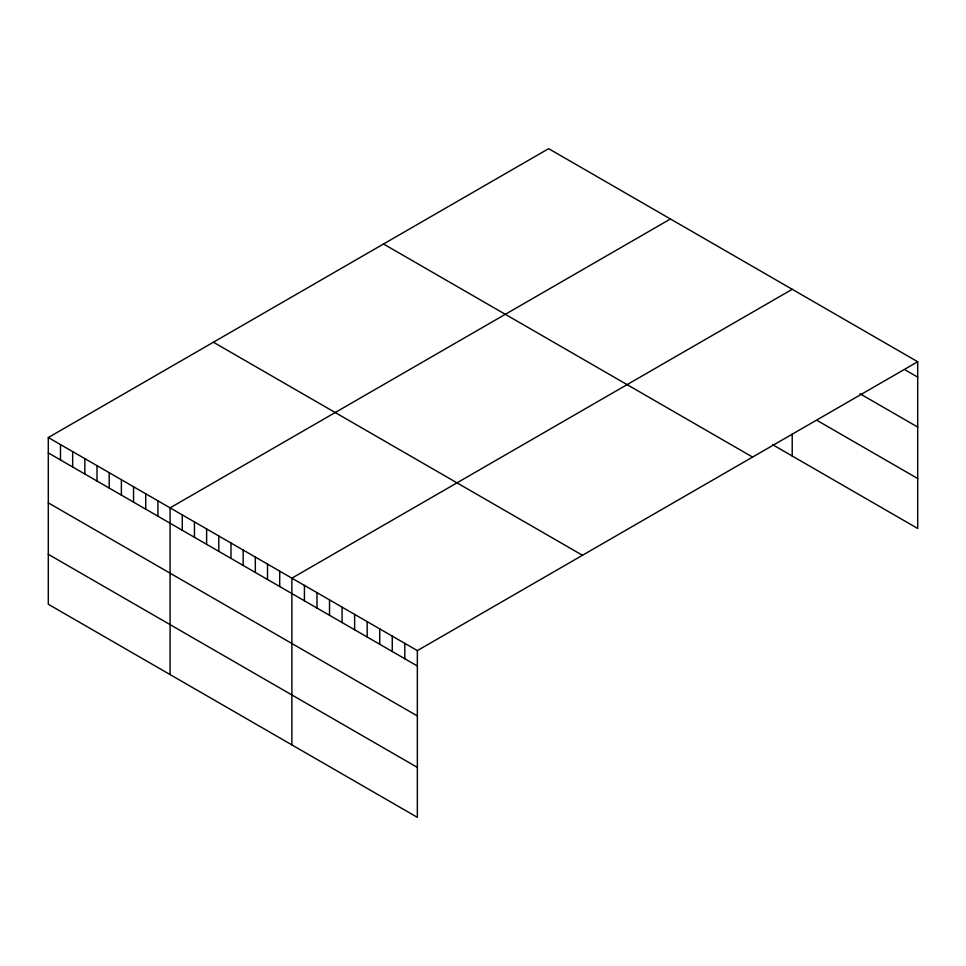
<?xml version="1.0" encoding="UTF-8"?>
<svg xmlns="http://www.w3.org/2000/svg" width="966" height="966" viewBox="0 0 966 966"><rect width="100%" height="100%" fill="white"/><g stroke="black" fill="none" stroke-linecap="round" stroke-linejoin="round"><path stroke-width="1.45" d="M917.7 361.743L417.36 650.613L417.36 817.333L48.3 604.257L48.3 437.538L548.64 148.667L917.7 361.743L917.7 528.462L772.728 444.758M670.428 218.992L170.088 507.85L170.088 674.57M792.217 289.305L291.877 578.175L291.877 744.883M905.154 369.881L917.7 377.126M859.982 393.742L917.7 427.069M817.321 420.56L917.7 478.52M383.526 244L752.586 457.075M213.414 342.218L582.474 555.293M48.3 437.538L417.36 650.613M48.3 452.921L417.36 665.997M48.3 502.863L417.36 715.939M48.3 554.315L417.36 767.39M792.217 433.819L792.217 456.012M404.814 643.368L404.814 658.752M392.268 636.123L392.268 651.507M379.723 628.878L379.723 644.262M367.165 621.633L367.165 637.017M354.619 614.388L354.619 629.772M342.073 607.143L342.073 622.527M329.527 599.91L329.527 615.282M316.981 592.665L316.981 608.037M304.423 585.42L304.423 600.792M279.705 571.135L279.705 586.519M267.522 564.108L267.522 579.491M255.338 557.08L255.338 572.452M243.166 550.04L243.166 565.424M230.983 543.013L230.983 558.396M218.811 535.985L218.811 551.357M206.627 528.945L206.627 544.329M194.444 521.918L194.444 537.301M182.272 514.89L182.272 530.262M157.917 500.823L157.917 516.206M145.733 493.795L145.733 509.179M133.549 486.755L133.549 502.139M121.378 479.728L121.378 495.111M109.194 472.7L109.194 488.084M97.011 465.672L97.011 481.044M84.839 458.633L84.839 474.016M72.655 451.605L72.655 466.989M60.484 444.577L60.484 459.949"/></g></svg>
